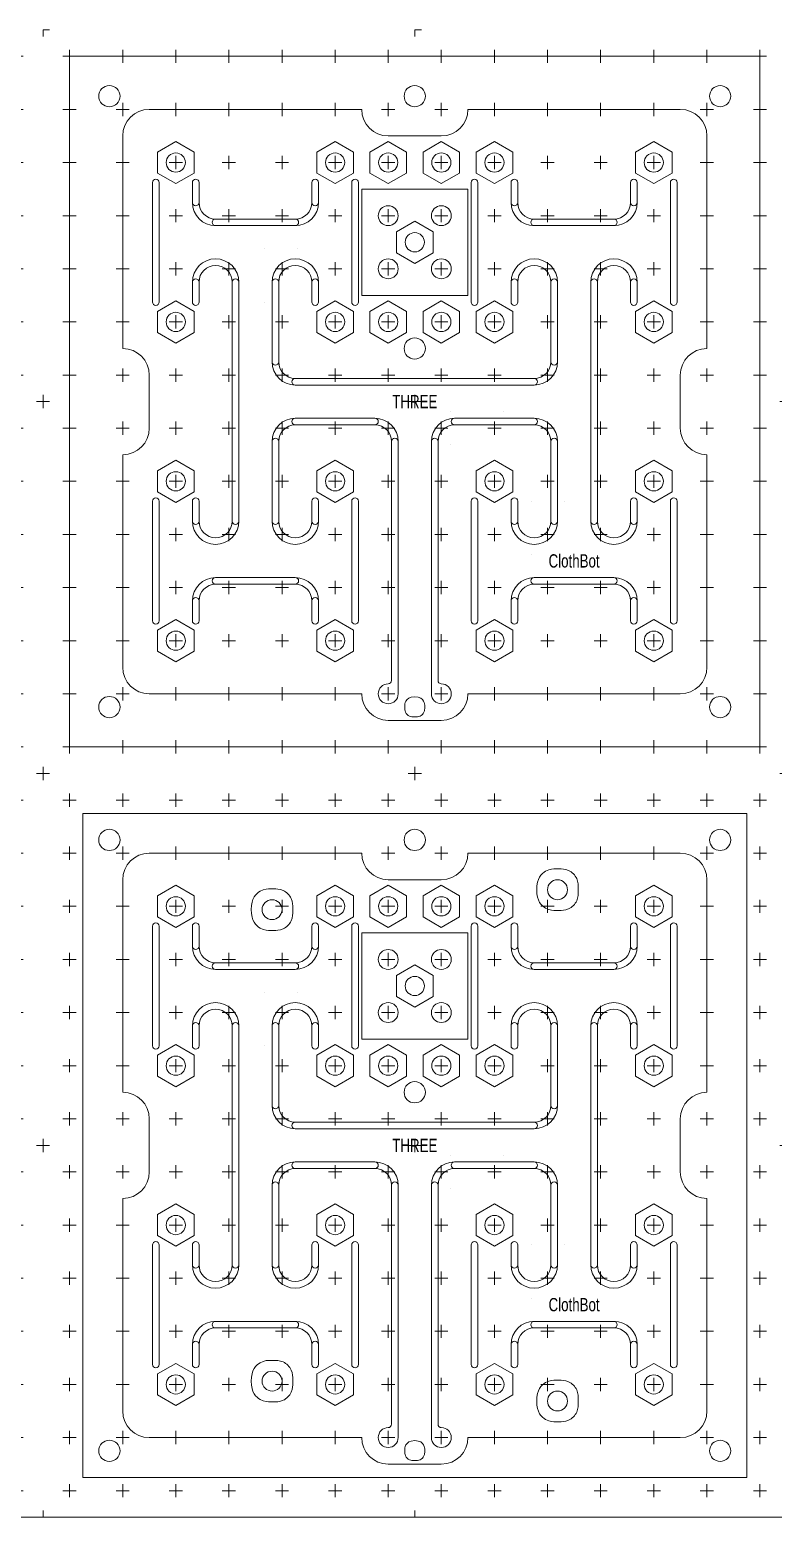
# Model space of a CAD drawing. Header units: millimetres. Extents: x 0 to 790, y 0 to 384.
# Drawn here: x 334 to 446, y 0 to 224 of the extents above; entities that cross this region are included whole.
import ezdxf

# ---------------------------------------------------------------- set-up
doc = ezdxf.new("R2010")
doc.units = ezdxf.units.MM
for name, color, linetype, lineweight, true_color in [('CuttingLines_0p003mm', 5, 'CONTINUOUS', 0, 0x0000ff), ('SafeOrange_P3_790mm_384mm', 30, 'CONTINUOUS', 0, 0xf6921e), ('VectorLines_Heavy_0p003mm', 1, 'CONTINUOUS', 0, 0xff0000), ('VectorLines_Light_0p003mm', 6, 'CONTINUOUS', 0, 0xff00ff), ('VectorLines_Medium_0p003mm', 3, 'CONTINUOUS', 0, 0x00ff00)]:
    doc.layers.add(name, color=color, linetype=linetype, lineweight=lineweight, true_color=true_color)
doc.styles.get("Standard").update_dxf_attribs({"font": 'txt', "width": 0.75})

# ---------------------------------------------------------------- blocks, each defined once
blk = doc.blocks.new('PlusGrid_104mm2_VL_H')
at = {"layer": 'VectorLines_Heavy_0p003mm'}
for p, q in [((-53, 52), (-51, 52)), ((-52, 53), (-52, 51)), ((-45, 52), (-43, 52)), ((-44, 53), (-44, 51)), ((-37, 52), (-35, 52)), ((-36, 53), (-36, 51)), ((-29, 52), (-27, 52)), ((-28, 53), (-28, 51)), ((-21, 52), (-19, 52)), ((-20, 53), (-20, 51)), ((-13, 52), (-11, 52)), ((-12, 53), (-12, 51)), ((-5, 52), (-3, 52)), ((-4, 53), (-4, 51)), ((3, 52), (5, 52)), ((4, 53), (4, 51)), ((11, 52), (13, 52)), ((12, 53), (12, 51)), ((19, 52), (21, 52)), ((20, 53), (20, 51)), ((27, 52), (29, 52)), ((28, 53), (28, 51)), ((35, 52), (37, 52)), ((36, 53), (36, 51)), ((43, 52), (45, 52)), ((44, 53), (44, 51)), ((51, 52), (53, 52)), ((52, 53), (52, 51)), ((-52, 45), (-52, 43)), ((-44, 45), (-44, 43)), ((-36, 45), (-36, 43)), ((-28, 45), (-28, 43)), ((-20, 45), (-20, 43)), ((-12, 45), (-12, 43)), ((-4, 45), (-4, 43)), ((4, 45), (4, 43)), ((12, 45), (12, 43)), ((20, 45), (20, 43)), ((28, 45), (28, 43)), ((36, 45), (36, 43)), ((44, 45), (44, 43)), ((52, 45), (52, 43)), ((-53, 44), (-51, 44)), ((-45, 44), (-43, 44)), ((-37, 44), (-35, 44)), ((-29, 44), (-27, 44)), ((-21, 44), (-19, 44)), ((-13, 44), (-11, 44)), ((-5, 44), (-3, 44)), ((3, 44), (5, 44)), ((11, 44), (13, 44)), ((19, 44), (21, 44)), ((27, 44), (29, 44)), ((35, 44), (37, 44)), ((43, 44), (45, 44)), ((51, 44), (53, 44)), ((-53, 36), (-51, 36)), ((-52, 37), (-52, 35)), ((-45, 36), (-43, 36)), ((-44, 37), (-44, 35)), ((-37, 36), (-35, 36)), ((-36, 37), (-36, 35)), ((-29, 36), (-27, 36)), ((-28, 37), (-28, 35)), ((-21, 36), (-19, 36)), ((-20, 37), (-20, 35)), ((-13, 36), (-11, 36)), ((-12, 37), (-12, 35)), ((-5, 36), (-3, 36)), ((-4, 37), (-4, 35)), ((3, 36), (5, 36)), ((4, 37), (4, 35)), ((11, 36), (13, 36)), ((12, 37), (12, 35)), ((19, 36), (21, 36)), ((20, 37), (20, 35)), ((27, 36), (29, 36)), ((28, 37), (28, 35)), ((35, 36), (37, 36)), ((36, 37), (36, 35)), ((43, 36), (45, 36)), ((44, 37), (44, 35)), ((51, 36), (53, 36)), ((52, 37), (52, 35)), ((-53, 28), (-51, 28)), ((-52, 29), (-52, 27)), ((-45, 28), (-43, 28)), ((-44, 29), (-44, 27)), ((-37, 28), (-35, 28)), ((-36, 29), (-36, 27)), ((-29, 28), (-27, 28)), ((-28, 29), (-28, 27)), ((-21, 28), (-19, 28)), ((-20, 29), (-20, 27)), ((-13, 28), (-11, 28)), ((-12, 29), (-12, 27)), ((-5, 28), (-3, 28)), ((-4, 29), (-4, 27)), ((3, 28), (5, 28)), ((4, 29), (4, 27)), ((11, 28), (13, 28)), ((12, 29), (12, 27)), ((19, 28), (21, 28)), ((20, 29), (20, 27)), ((27, 28), (29, 28)), ((28, 29), (28, 27)), ((35, 28), (37, 28)), ((36, 29), (36, 27)), ((43, 28), (45, 28)), ((44, 29), (44, 27)), ((51, 28), (53, 28)), ((52, 29), (52, 27)), ((-52, 21), (-52, 19)), ((-44, 21), (-44, 19)), ((-36, 21), (-36, 19)), ((-28, 21), (-28, 19)), ((-20, 21), (-20, 19)), ((-12, 21), (-12, 19)), ((-4, 21), (-4, 19)), ((4, 21), (4, 19)), ((12, 21), (12, 19)), ((20, 21), (20, 19)), ((28, 21), (28, 19)), ((36, 21), (36, 19)), ((44, 21), (44, 19)), ((52, 21), (52, 19)), ((-53, 20), (-51, 20)), ((-45, 20), (-43, 20)), ((-37, 20), (-35, 20)), ((-29, 20), (-27, 20)), ((-21, 20), (-19, 20)), ((-13, 20), (-11, 20)), ((-5, 20), (-3, 20)), ((3, 20), (5, 20)), ((11, 20), (13, 20)), ((19, 20), (21, 20)), ((27, 20), (29, 20)), ((35, 20), (37, 20)), ((43, 20), (45, 20)), ((51, 20), (53, 20)), ((-53, 12), (-51, 12)), ((-52, 13), (-52, 11)), ((-45, 12), (-43, 12)), ((-44, 13), (-44, 11)), ((-37, 12), (-35, 12)), ((-36, 13), (-36, 11)), ((-29, 12), (-27, 12)), ((-28, 13), (-28, 11)), ((-21, 12), (-19, 12)), ((-20, 13), (-20, 11)), ((-13, 12), (-11, 12)), ((-12, 13), (-12, 11)), ((-5, 12), (-3, 12)), ((-4, 13), (-4, 11)), ((3, 12), (5, 12)), ((4, 13), (4, 11)), ((11, 12), (13, 12)), ((12, 13), (12, 11)), ((19, 12), (21, 12)), ((20, 13), (20, 11)), ((27, 12), (29, 12)), ((28, 13), (28, 11)), ((35, 12), (37, 12)), ((36, 13), (36, 11)), ((43, 12), (45, 12)), ((44, 13), (44, 11)), ((51, 12), (53, 12)), ((52, 13), (52, 11)), ((-52, 5), (-52, 3)), ((-44, 5), (-44, 3)), ((-36, 5), (-36, 3)), ((-28, 5), (-28, 3)), ((-20, 5), (-20, 3)), ((-12, 5), (-12, 3)), ((-4, 5), (-4, 3)), ((4, 5), (4, 3)), ((12, 5), (12, 3)), ((20, 5), (20, 3)), ((28, 5), (28, 3)), ((36, 5), (36, 3)), ((44, 5), (44, 3)), ((52, 5), (52, 3)), ((-53, 4), (-51, 4)), ((-45, 4), (-43, 4)), ((-37, 4), (-35, 4)), ((-29, 4), (-27, 4)), ((-21, 4), (-19, 4)), ((-13, 4), (-11, 4)), ((-5, 4), (-3, 4)), ((3, 4), (5, 4)), ((11, 4), (13, 4)), ((19, 4), (21, 4)), ((27, 4), (29, 4)), ((35, 4), (37, 4)), ((43, 4), (45, 4)), ((51, 4), (53, 4)), ((-53, -4), (-51, -4)), ((-52, -3), (-52, -5)), ((-45, -4), (-43, -4)), ((-44, -3), (-44, -5)), ((-37, -4), (-35, -4)), ((-36, -3), (-36, -5)), ((-29, -4), (-27, -4)), ((-28, -3), (-28, -5)), ((-21, -4), (-19, -4)), ((-20, -3), (-20, -5)), ((-13, -4), (-11, -4)), ((-12, -3), (-12, -5)), ((-5, -4), (-3, -4)), ((-4, -3), (-4, -5)), ((3, -4), (5, -4)), ((4, -3), (4, -5)), ((11, -4), (13, -4)), ((12, -3), (12, -5)), ((19, -4), (21, -4)), ((20, -3), (20, -5)), ((27, -4), (29, -4)), ((28, -3), (28, -5)), ((35, -4), (37, -4)), ((36, -3), (36, -5)), ((43, -4), (45, -4)), ((44, -3), (44, -5)), ((51, -4), (53, -4)), ((52, -3), (52, -5)), ((-52, -11), (-52, -13)), ((-44, -11), (-44, -13)), ((-36, -11), (-36, -13)), ((-28, -11), (-28, -13)), ((-20, -11), (-20, -13)), ((-12, -11), (-12, -13)), ((-4, -11), (-4, -13)), ((4, -11), (4, -13)), ((12, -11), (12, -13)), ((20, -11), (20, -13)), ((28, -11), (28, -13)), ((36, -11), (36, -13)), ((44, -11), (44, -13)), ((52, -11), (52, -13)), ((-53, -12), (-51, -12)), ((-45, -12), (-43, -12)), ((-37, -12), (-35, -12)), ((-29, -12), (-27, -12)), ((-21, -12), (-19, -12)), ((-13, -12), (-11, -12)), ((-5, -12), (-3, -12)), ((3, -12), (5, -12)), ((11, -12), (13, -12)), ((19, -12), (21, -12)), ((27, -12), (29, -12)), ((35, -12), (37, -12)), ((43, -12), (45, -12)), ((51, -12), (53, -12)), ((-53, -20), (-51, -20)), ((-52, -19), (-52, -21)), ((-45, -20), (-43, -20)), ((-44, -19), (-44, -21)), ((-37, -20), (-35, -20)), ((-36, -19), (-36, -21)), ((-29, -20), (-27, -20)), ((-28, -19), (-28, -21)), ((-21, -20), (-19, -20)), ((-20, -19), (-20, -21)), ((-13, -20), (-11, -20)), ((-12, -19), (-12, -21)), ((-5, -20), (-3, -20)), ((-4, -19), (-4, -21)), ((3, -20), (5, -20)), ((4, -19), (4, -21)), ((11, -20), (13, -20)), ((12, -19), (12, -21)), ((19, -20), (21, -20)), ((20, -19), (20, -21)), ((27, -20), (29, -20)), ((28, -19), (28, -21)), ((35, -20), (37, -20)), ((36, -19), (36, -21)), ((43, -20), (45, -20)), ((44, -19), (44, -21)), ((51, -20), (53, -20)), ((52, -19), (52, -21)), ((-53, -28), (-51, -28)), ((-52, -27), (-52, -29)), ((-45, -28), (-43, -28)), ((-44, -27), (-44, -29)), ((-37, -28), (-35, -28)), ((-36, -27), (-36, -29)), ((-29, -28), (-27, -28)), ((-28, -27), (-28, -29)), ((-21, -28), (-19, -28)), ((-20, -27), (-20, -29)), ((-13, -28), (-11, -28)), ((-12, -27), (-12, -29)), ((-5, -28), (-3, -28)), ((-4, -27), (-4, -29)), ((3, -28), (5, -28)), ((4, -27), (4, -29)), ((11, -28), (13, -28)), ((12, -27), (12, -29)), ((19, -28), (21, -28)), ((20, -27), (20, -29)), ((27, -28), (29, -28)), ((28, -27), (28, -29)), ((35, -28), (37, -28)), ((36, -27), (36, -29)), ((43, -28), (45, -28)), ((44, -27), (44, -29)), ((51, -28), (53, -28)), ((52, -27), (52, -29)), ((-52, -35), (-52, -37)), ((-44, -35), (-44, -37)), ((-36, -35), (-36, -37)), ((-28, -35), (-28, -37)), ((-20, -35), (-20, -37)), ((-12, -35), (-12, -37)), ((-4, -35), (-4, -37)), ((4, -35), (4, -37)), ((12, -35), (12, -37)), ((20, -35), (20, -37)), ((28, -35), (28, -37)), ((36, -35), (36, -37)), ((44, -35), (44, -37)), ((52, -35), (52, -37)), ((-53, -36), (-51, -36)), ((-45, -36), (-43, -36)), ((-37, -36), (-35, -36)), ((-29, -36), (-27, -36)), ((-21, -36), (-19, -36)), ((-13, -36), (-11, -36)), ((-5, -36), (-3, -36)), ((3, -36), (5, -36)), ((11, -36), (13, -36)), ((19, -36), (21, -36)), ((27, -36), (29, -36)), ((35, -36), (37, -36)), ((43, -36), (45, -36)), ((51, -36), (53, -36)), ((-53, -44), (-51, -44)), ((-52, -43), (-52, -45)), ((-45, -44), (-43, -44)), ((-44, -43), (-44, -45)), ((-37, -44), (-35, -44)), ((-36, -43), (-36, -45)), ((-29, -44), (-27, -44)), ((-28, -43), (-28, -45)), ((-21, -44), (-19, -44)), ((-20, -43), (-20, -45)), ((-13, -44), (-11, -44)), ((-12, -43), (-12, -45)), ((-5, -44), (-3, -44)), ((-4, -43), (-4, -45)), ((3, -44), (5, -44)), ((4, -43), (4, -45)), ((11, -44), (13, -44)), ((12, -43), (12, -45)), ((19, -44), (21, -44)), ((20, -43), (20, -45)), ((27, -44), (29, -44)), ((28, -43), (28, -45)), ((35, -44), (37, -44)), ((36, -43), (36, -45)), ((43, -44), (45, -44)), ((44, -43), (44, -45)), ((51, -44), (53, -44)), ((52, -43), (52, -45)), ((-52, -51), (-52, -53)), ((-44, -51), (-44, -53)), ((-36, -51), (-36, -53)), ((-28, -51), (-28, -53)), ((-20, -51), (-20, -53)), ((-12, -51), (-12, -53)), ((-4, -51), (-4, -53)), ((4, -51), (4, -53)), ((12, -51), (12, -53)), ((20, -51), (20, -53)), ((28, -51), (28, -53)), ((36, -51), (36, -53)), ((44, -51), (44, -53)), ((52, -51), (52, -53)), ((-53, -52), (-51, -52)), ((-45, -52), (-43, -52)), ((-37, -52), (-35, -52)), ((-29, -52), (-27, -52)), ((-21, -52), (-19, -52)), ((-13, -52), (-11, -52)), ((-5, -52), (-3, -52)), ((3, -52), (5, -52)), ((11, -52), (13, -52)), ((19, -52), (21, -52)), ((27, -52), (29, -52)), ((35, -52), (37, -52)), ((43, -52), (45, -52)), ((51, -52), (53, -52))]:
    blk.add_line(p, q, dxfattribs=at)
at = {"layer": 'VectorLines_Light_0p003mm'}
for p, q in [((-56, 56), (-55, 56)), ((0, 56), (0, 55)), ((0, 56), (1, 56)), ((56, 56), (56, 55)), ((-56, 1), (-56, 0)), ((-56, 0), (-55, 0)), ((-1, 0), (1, 0)), ((0, 1), (0, -1)), ((55, 0), (56, 0)), ((56, 0), (56, -1)), ((-56, -55), (-56, -56)), ((0, -55), (0, -56)), ((55, -56), (56, -56)), ((-1, -56), (0, -56))]:
    blk.add_line(p, q, dxfattribs=at)
blk = doc.blocks.new('M3_NutHole_CL')
at = {"layer": 'CuttingLines_0p003mm'}
for p, q in [((0, 3.175426), (-2.75, 1.587713)), ((0, 3.175426), (2.75, 1.587713)), ((-2.75, 1.587713), (-2.75, -1.587713)), ((2.75, 1.587713), (2.75, -1.587713)), ((-2.75, -1.587713), (0, -3.175426)), ((2.75, -1.587713), (0, -3.175426))]:
    blk.add_line(p, q, dxfattribs=at)
blk = doc.blocks.new('FHC_Simple_VL_H_Top')
at = {"layer": 'VectorLines_Heavy_0p003mm'}
for centre, radius, start, end in [((-30, 30), 3.5, 180, 270), ((-30, 30), 2.5, 180, 270), ((-18, 30), 2.5, 270, 0), ((-18, 30), 3.5, 270, 0), ((18, 30), 3.5, 180, 270), ((18, 30), 2.5, 180, 270), ((30, 30), 2.5, 270, 0), ((30, 30), 3.5, 270, 0), ((-30, 18), 3.5, 90, 180), ((-30, 18), 2.5, 90, 180), ((-30, 18), 3.5, 0, 90), ((-30, 18), 2.5, 360, 90), ((-18, 18), 3.5, 90, 180), ((-18, 18), 2.5, 90, 180), ((-18, 18), 3.5, 0, 90), ((-18, 18), 2.5, 0, 90), ((18, 18), 3.5, 90, 180), ((18, 18), 2.5, 90, 180), ((18, 18), 3.5, 360, 90), ((18, 18), 2.5, 360, 90), ((30, 18), 3.5, 90, 180), ((30, 18), 2.5, 90, 180), ((30, 18), 3.5, 0, 90), ((30, 18), 2.5, 0, 90), ((-18, 6), 3.5, 180, 270), ((-18, 6), 2.5, 180, 270), ((18, 6), 2.5, 270, 360), ((18, 6), 3.5, 270, 360), ((-18, -6), 3.5, 90, 180), ((-18, -6), 2.5, 90, 180), ((-6, -6), 3.5, 0, 90), ((-6, -6), 2.5, 0, 90), ((6, -6), 3.5, 90, 180), ((6, -6), 2.5, 90, 180), ((18, -6), 3.5, 0, 90), ((18, -6), 2.5, 0, 90), ((-30, -18), 3.5, 180, 0), ((-30, -18), 2.5, 180, 0), ((-18, -18), 3.5, 180, 0), ((-18, -18), 2.5, 180, 0), ((18, -18), 3.5, 180, 0), ((18, -18), 2.5, 180, 0), ((30, -18), 3.5, 180, 0), ((30, -18), 2.5, 180, 0), ((-30, -30), 3.5, 90, 180), ((-18, -30), 3.5, 360, 90), ((18, -30), 3.5, 90, 180), ((30, -30), 3.5, 360, 90), ((-30, -30), 2.5, 90, 180), ((-18, -30), 2.5, 360, 90), ((18, -30), 2.5, 90, 180), ((30, -30), 2.5, 360, 90)]:
    blk.add_arc(centre, radius, start, end, dxfattribs=at)
blk = doc.blocks.new('Square_100mm2_CL')
at = {"layer": 'CuttingLines_0p003mm'}
for p, q in [((30, 0), (-70, 0)), ((-70, 0), (-70, -100)), ((30, -100), (30, 0)), ((-70, -100), (30, -100))]:
    blk.add_line(p, q, dxfattribs=at)
blk = doc.blocks.new('FHC_Simple_CL_Top')
at = {"layer": 'CuttingLines_0p003mm'}
for p, q in [((-40, 44), (-8, 44)), ((8, 44), (40, 44)), ((-44, 40), (-44, 8)), ((-4, 40), (4, 40)), ((44, 8), (44, 40)), ((-39.5, 33), (-39.5, 15)), ((-38.5, 33), (-38.5, 15)), ((-33.5, 30), (-33.5, 33)), ((-32.5, 30), (-32.5, 33)), ((-15.5, 33), (-15.5, 30)), ((-14.5, 33), (-14.5, 30)), ((-9.5, 33), (-9.5, 15)), ((-8.5, 33), (-8.5, 15)), ((8.5, 33), (8.5, 15)), ((9.5, 33), (9.5, 15)), ((14.5, 30), (14.5, 33)), ((15.5, 30), (15.5, 33)), ((32.5, 33), (32.5, 30)), ((33.5, 33), (33.5, 30)), ((38.5, 33), (38.5, 15)), ((39.5, 33), (39.5, 15)), ((-18, 27.5), (-30, 27.5)), ((18, 27.5), (30, 27.5)), ((-18, 26.5), (-30, 26.5)), ((18, 26.5), (30, 26.5)), ((-33.5, 18), (-33.5, 15)), ((-32.5, 18), (-32.5, 15)), ((-27.5, -18), (-27.5, 18)), ((-26.5, -18), (-26.5, 18)), ((-21.5, 6), (-21.5, 18)), ((-20.5, 6), (-20.5, 18)), ((-15.5, 18), (-15.5, 15)), ((-14.5, 18), (-14.5, 15)), ((14.5, 18), (14.5, 15)), ((15.5, 18), (15.5, 15)), ((20.5, 6), (20.5, 18)), ((21.5, 6), (21.5, 18)), ((26.5, 18), (26.5, -18)), ((27.5, 18), (27.5, -18)), ((32.5, 18), (32.5, 15)), ((33.5, 18), (33.5, 15)), ((-40, 4), (-40, -4)), ((-18, 3.5), (18, 3.5)), ((-18, 2.5), (18, 2.5)), ((40, 4), (40, -4)), ((-18, -2.5), (-6, -2.5)), ((-18, -3.5), (-6, -3.5)), ((6, -2.5), (18, -2.5)), ((6, -3.5), (18, -3.5)), ((-21.5, -18), (-21.5, -6)), ((-20.5, -18), (-20.5, -6)), ((-3.5, -6), (-3.5, -42)), ((-2.5, -6), (-2.5, -44)), ((2.5, -6), (2.5, -44)), ((3.5, -6), (3.5, -42)), ((20.5, -6), (20.5, -18)), ((21.5, -6), (21.5, -18)), ((-44, -8), (-44, -40)), ((44, -40), (44, -8)), ((-39.5, -15), (-39.5, -33)), ((-38.5, -15), (-38.5, -33)), ((-33.5, -15), (-33.5, -18)), ((-32.5, -15), (-32.5, -18)), ((-15.5, -15), (-15.5, -18)), ((-14.5, -15), (-14.5, -18)), ((-9.5, -15), (-9.5, -33)), ((-8.5, -15), (-8.5, -33)), ((8.5, -15), (8.5, -33)), ((9.5, -15), (9.5, -33)), ((14.5, -15), (14.5, -18)), ((15.5, -15), (15.5, -18)), ((32.5, -15), (32.5, -18)), ((33.5, -15), (33.5, -18)), ((38.5, -15), (38.5, -33)), ((39.5, -15), (39.5, -33)), ((-18, -26.5), (-30, -26.5)), ((18, -26.5), (30, -26.5)), ((-18, -27.5), (-30, -27.5)), ((18, -27.5), (30, -27.5)), ((-33.5, -33), (-33.5, -30)), ((-32.5, -33), (-32.5, -30)), ((-15.5, -33), (-15.5, -30)), ((-14.5, -33), (-14.5, -30)), ((14.5, -30), (14.5, -33)), ((15.5, -30), (15.5, -33)), ((32.5, -30), (32.5, -33)), ((33.5, -30), (33.5, -33)), ((-4, -42.5), (-4, -42.5)), ((4, -42.5), (4, -42.5)), ((-40, -44), (-8, -44)), ((8, -44), (40, -44)), ((4, -48), (-4, -48))]:
    blk.add_line(p, q, dxfattribs=at)
for centre in [(-36, 36), (-12, 36), (12, 36), (36, 36), (-36, 12), (-12, 12), (12, 12), (36, 12), (-36, -12), (-12, -12), (12, -12), (36, -12), (-36, -36), (-12, -36), (12, -36), (36, -36)]:
    blk.add_circle(centre, 1.45, dxfattribs=at)
for centre, radius, start, end in [((-40, 40), 4, 90, 180), ((-4, 44), 4, 180, 270), ((4, 44), 4, 270, 0), ((40, 40), 4, 0, 90), ((-39, 33), 0.5, 0, 180), ((-33, 33), 0.5, 0, 180), ((-15, 33), 0.5, 0, 180), ((-9, 33), 0.5, 0, 180), ((9, 33), 0.5, 0, 180), ((15, 33), 0.5, 0, 180), ((33, 33), 0.5, 0, 180), ((39, 33), 0.5, 0, 180), ((-33, 30), 0.5, 180, 0), ((-15, 30), 0.5, 180, 0), ((15, 30), 0.5, 180, 0), ((33, 30), 0.5, 180, 0), ((-30, 27), 0.5, 90, 270), ((-18, 27), 0.5, 270, 90), ((18, 27), 0.5, 90, 270), ((30, 27), 0.5, 270, 90), ((-33, 18), 0.5, 0, 180), ((-27, 18), 0.5, 0, 180), ((-21, 18), 0.5, 0, 180), ((-15, 18), 0.5, 0, 180), ((15, 18), 0.5, 0, 180), ((21, 18), 0.5, 0, 180), ((27, 18), 0.5, 0, 180), ((33, 18), 0.5, 0, 180), ((-39, 15), 0.5, 180, 0), ((-33, 15), 0.5, 180, 0), ((-15, 15), 0.5, 180, 0), ((-9, 15), 0.5, 180, 0), ((9, 15), 0.5, 180, 0), ((15, 15), 0.5, 180, 0), ((33, 15), 0.5, 180, 360), ((39, 15), 0.5, 180, 0), ((-44, 4), 4, 0, 90), ((44, 4), 4, 90, 180), ((-21, 6), 0.5, 180, 0), ((21, 6), 0.5, 180, 0), ((-18, 3), 0.5, 90, 270), ((18, 3), 0.5, 270, 90), ((-44, -4), 4, 270, 0), ((-18, -3), 0.5, 90, 270), ((-6, -3), 0.5, 270, 90), ((6, -3), 0.5, 90, 270), ((18, -3), 0.5, 270, 90), ((44, -4), 4, 180, 270), ((-21, -6), 0.5, 0, 180), ((-3, -6), 0.5, 0, 180), ((3, -6), 0.5, 360, 180), ((21, -6), 0.5, 0, 180), ((-39, -15), 0.5, 0, 180), ((-33, -15), 0.5, 0, 180), ((-15, -15), 0.5, 360, 180), ((-9, -15), 0.5, 360, 180), ((9, -15), 0.5, 0, 180), ((15, -15), 0.5, 0, 180), ((33, -15), 0.5, 360, 180), ((39, -15), 0.5, 360, 180), ((-33, -18), 0.5, 180, 0), ((-27, -18), 0.5, 180, 0), ((-21, -18), 0.5, 180, 0), ((-15, -18), 0.5, 180, 0), ((15, -18), 0.5, 180, 0), ((21, -18), 0.5, 180, 0), ((27, -18), 0.5, 180, 0), ((33, -18), 0.5, 180, 0), ((-30, -27), 0.5, 90, 270), ((-18, -27), 0.5, 270, 90), ((18, -27), 0.5, 90, 270), ((30, -27), 0.5, 270, 90), ((-33, -30), 0.5, 0, 180), ((-15, -30), 0.5, 360, 180), ((15, -30), 0.5, 0, 180), ((33, -30), 0.5, 0, 180), ((-39, -33), 0.5, 180, 0), ((-33, -33), 0.5, 180, 0), ((-15, -33), 0.5, 180, 360), ((-9, -33), 0.5, 180, 0), ((9, -33), 0.5, 180, 0), ((15, -33), 0.5, 180, 0), ((33, -33), 0.5, 180, 0), ((39, -33), 0.5, 180, 0), ((-40, -40), 4, 180, 270), ((40, -40), 4, 270, 0), ((-4, -44), 1.5, 90, 0), ((-4, -42), 0.5, 270, 360), ((4, -44), 1.5, 180, 90), ((4, -42), 0.5, 180, 270), ((-4, -44), 4, 180, 270), ((4, -44), 4, 270, 0)]:
    blk.add_arc(centre, radius, start, end, dxfattribs=at)
for centre in [(21.5, 38.5), (-21.5, 35.5), (-21.5, -35.5), (21.5, -38.5)]:
    blk.add_ellipse(centre, major_axis=(-1.5, 0), ratio=1, dxfattribs=at)
for points in [[(18.3754, 38.4997), (18.3754, 40.2253), (19.7748, 41.6247), (21.5004, 41.6247), (21.5004, 41.6247), (23.226, 41.6247), (24.6254, 40.2253), (24.6254, 38.4997), (24.6254, 38.4997), (24.6254, 36.7741), (23.226, 35.3747), (21.5004, 35.3747), (21.5004, 35.3747), (19.7748, 35.3747), (18.3754, 36.7741), (18.3754, 38.4997)], [(-24.6246, 35.4997), (-24.6246, 37.2253), (-23.2252, 38.6247), (-21.4996, 38.6247), (-21.4996, 38.6247), (-19.774, 38.6247), (-18.3746, 37.2253), (-18.3746, 35.4997), (-18.3746, 35.4997), (-18.3746, 33.7741), (-19.774, 32.3747), (-21.4996, 32.3747), (-21.4996, 32.3747), (-23.2252, 32.3747), (-24.6246, 33.7741), (-24.6246, 35.4997)], [(-22.6003, 23), (-22.6003, 23), (-22.6003, 23), (-22.6003, 23)], [(-22.6003, 23), (-22.6003, 23), (-22.6003, 23), (-22.6003, 23)], [(-17.6003, 23), (-17.6003, 23), (-17.6003, 23), (-17.6003, 23)], [(-22.6003, 15), (-22.6003, 15), (-22.6003, 15), (-22.6003, 15)], [(5.3996, -1.5), (5.3996, -1.5), (5.3996, -1.5), (5.3996, -1.5)], [(5.3996, -1.5), (5.3996, -1.5), (5.3996, -1.5), (5.3996, -1.5)], [(13.3996, -1.5), (13.3996, -1.5), (13.3996, -1.5), (13.3996, -1.5)], [(5.3996, -6.5), (5.3996, -6.5), (5.3996, -6.5), (5.3996, -6.5)], [(17.5995, -14.9999), (17.5995, -14.9999), (17.5995, -14.9999), (17.5995, -14.9999)], [(17.5995, -14.9999), (17.5995, -14.9999), (17.5995, -14.9999), (17.5995, -14.9999)], [(22.5996, -15), (22.5996, -15), (22.5996, -15), (22.5996, -15)], [(17.5995, -23), (17.5995, -23), (17.5995, -23), (17.5995, -23)], [(-24.6246, -35.5003), (-24.6246, -33.7747), (-23.2252, -32.3753), (-21.4996, -32.3753), (-21.4996, -32.3753), (-19.774, -32.3753), (-18.3746, -33.7747), (-18.3746, -35.5003), (-18.3746, -35.5003), (-18.3746, -37.2259), (-19.774, -38.6253), (-21.4996, -38.6253), (-21.4996, -38.6253), (-23.2252, -38.6253), (-24.6246, -37.2259), (-24.6246, -35.5003)], [(18.3754, -38.5003), (18.3754, -36.7747), (19.7748, -35.3753), (21.5004, -35.3753), (21.5004, -35.3753), (23.226, -35.3753), (24.6254, -36.7747), (24.6254, -38.5003), (24.6254, -38.5003), (24.6254, -40.2259), (23.226, -41.6253), (21.5004, -41.6253), (21.5004, -41.6253), (19.7748, -41.6253), (18.3754, -40.2259), (18.3754, -38.5003)], [(0, -44.4617), (-0.8284, -44.4617), (-1.4999, -45.1333), (-1.4999, -45.9617), (-1.4999, -45.9617), (-1.5, -46.7902), (-0.8284, -47.4617), (0, -47.4617), (0, -47.4617), (0.8284, -47.4618), (1.4999, -46.7902), (1.4999, -45.9618), (1.4999, -45.9618), (1.5, -45.1333), (0.8284, -44.4618), (0, -44.4618)]]:
    blk.add_open_spline(points, degree=3, dxfattribs=at)
for p in [(-36, 36), (-12, 36), (12, 36), (36, 36), (-36, 12), (-12, 12), (12, 12), (36, 12), (-36, -12), (-12, -12), (12, -12), (36, -12), (-36, -36), (-12, -36), (12, -36), (36, -36)]:
    blk.add_blockref('M3_NutHole_CL', p, dxfattribs=at)
blk = doc.blocks.new('Square_104mm2_CL')
at = {"layer": 'CuttingLines_0p003mm'}
for p, q in [((-52, 52), (-52, -52)), ((52, 52), (-52, 52)), ((52, -52), (52, 52)), ((-52, -52), (52, -52))]:
    blk.add_line(p, q, dxfattribs=at)

msp = doc.modelspace()

# ---------------------------------------------------------------- linework, layer by layer
at = {"layer": 'CuttingLines_0p003mm'}
for p, q in [((352, 212), (384, 212)), ((400, 212), (432, 212)), ((348, 208), (348, 176)), ((388, 208), (396, 208)), ((436, 176), (436, 208)), ((352.5, 201), (352.5, 183)), ((353.5, 201), (353.5, 183)), ((358.5, 198), (358.5, 201)), ((359.5, 198), (359.5, 201)), ((376.5, 201), (376.5, 198)), ((377.5, 201), (377.5, 198)), ((382.5, 201), (382.5, 183)), ((383.5, 201), (383.5, 183)), ((384, 200), (400, 200)), ((384, 184), (384, 200)), ((400, 200), (400, 184)), ((400.5, 201), (400.5, 183)), ((401.5, 201), (401.5, 183)), ((406.5, 198), (406.5, 201)), ((407.5, 198), (407.5, 201)), ((424.5, 201), (424.5, 198)), ((425.5, 201), (425.5, 198)), ((430.5, 201), (430.5, 183)), ((431.5, 201), (431.5, 183)), ((374, 195.5), (362, 195.5)), ((410, 195.5), (422, 195.5)), ((374, 194.5), (362, 194.5)), ((410, 194.5), (422, 194.5)), ((358.5, 186), (358.5, 183)), ((359.5, 186), (359.5, 183)), ((364.5, 150), (364.5, 186)), ((365.5, 150), (365.5, 186)), ((370.5, 174), (370.5, 186)), ((371.5, 174), (371.5, 186)), ((376.5, 186), (376.5, 183)), ((377.5, 186), (377.5, 183)), ((406.5, 186), (406.5, 183)), ((407.5, 186), (407.5, 183)), ((412.5, 174), (412.5, 186)), ((413.5, 174), (413.5, 186)), ((418.5, 186), (418.5, 150)), ((419.5, 186), (419.5, 150)), ((424.5, 186), (424.5, 183)), ((425.5, 186), (425.5, 183)), ((400, 184), (384, 184)), ((352, 172), (352, 164)), ((374, 171.5), (410, 171.5)), ((374, 170.5), (410, 170.5)), ((432, 172), (432, 164)), ((374, 165.5), (386, 165.5)), ((374, 164.5), (386, 164.5)), ((398, 165.5), (410, 165.5)), ((398, 164.5), (410, 164.5)), ((370.5, 150), (370.5, 162)), ((371.5, 150), (371.5, 162)), ((388.5, 162), (388.5, 126)), ((389.5, 162), (389.5, 124)), ((394.5, 162), (394.5, 124)), ((395.5, 162), (395.5, 126)), ((412.5, 162), (412.5, 150)), ((413.5, 162), (413.5, 150)), ((348, 160), (348, 128)), ((436, 128), (436, 160)), ((352.5, 153), (352.5, 135)), ((353.5, 153), (353.5, 135)), ((358.5, 153), (358.5, 150)), ((359.5, 153), (359.5, 150)), ((376.5, 153), (376.5, 150)), ((377.5, 153), (377.5, 150)), ((382.5, 153), (382.5, 135)), ((383.5, 153), (383.5, 135)), ((400.5, 153), (400.5, 135)), ((401.5, 153), (401.5, 135)), ((406.5, 153), (406.5, 150)), ((407.5, 153), (407.5, 150)), ((424.5, 153), (424.5, 150)), ((425.5, 153), (425.5, 150)), ((430.5, 153), (430.5, 135)), ((431.5, 153), (431.5, 135)), ((374, 141.5), (362, 141.5)), ((410, 141.5), (422, 141.5)), ((374, 140.5), (362, 140.5)), ((410, 140.5), (422, 140.5)), ((358.5, 135), (358.5, 138)), ((359.5, 135), (359.5, 138)), ((376.5, 135), (376.5, 138)), ((377.5, 135), (377.5, 138)), ((406.5, 138), (406.5, 135)), ((407.5, 138), (407.5, 135)), ((424.5, 138), (424.5, 135)), ((425.5, 138), (425.5, 135)), ((388, 125.5), (388, 125.5)), ((396, 125.5), (396, 125.5)), ((352, 124), (384, 124)), ((400, 124), (432, 124)), ((396, 120), (388, 120)), ((384, 88), (400, 88)), ((384, 72), (384, 88)), ((400, 88), (400, 72)), ((400, 72), (384, 72))]:
    msp.add_line(p, q, dxfattribs=at)
for centre, radius in [((346, 214), 1.6), ((392, 214), 1.6), ((438, 214), 1.6), ((356, 204), 1.45), ((380, 204), 1.45), ((388, 204), 1.45), ((396, 204), 1.45), ((404, 204), 1.45), ((428, 204), 1.45), ((388, 196), 1.5), ((396, 196), 1.5), ((392, 192), 1.45), ((388, 188), 1.5), ((396, 188), 1.5), ((356, 180), 1.45), ((380, 180), 1.45), ((388, 180), 1.45), ((396, 180), 1.45), ((404, 180), 1.45), ((428, 180), 1.45), ((392, 176), 1.6), ((356, 156), 1.45), ((380, 156), 1.45), ((404, 156), 1.45), ((428, 156), 1.45), ((356, 132), 1.45), ((380, 132), 1.45), ((404, 132), 1.45), ((428, 132), 1.45), ((346, 122), 1.6), ((438, 122), 1.6), ((346, 102), 1.6), ((392, 102), 1.6), ((438, 102), 1.6), ((388, 92), 1.45), ((396, 92), 1.45), ((388, 84), 1.5), ((396, 84), 1.5), ((392, 80), 1.45), ((388, 76), 1.5), ((396, 76), 1.5), ((388, 68), 1.45), ((396, 68), 1.45), ((392, 64), 1.6), ((346, 10), 1.6), ((438, 10), 1.6)]:
    msp.add_circle(centre, radius, dxfattribs=at)
for centre, radius, start, end in [((352, 208), 4, 90, 180), ((388, 212), 4, 180, 270), ((396, 212), 4, 270, 0), ((432, 208), 4, 0, 90), ((353, 201), 0.5, 0, 180), ((359, 201), 0.5, 0, 180), ((377, 201), 0.5, 0, 180), ((383, 201), 0.5, 0, 180), ((401, 201), 0.5, 0, 180), ((407, 201), 0.5, 0, 180), ((425, 201), 0.5, 0, 180), ((431, 201), 0.5, 0, 180), ((359, 198), 0.5, 180, 0), ((377, 198), 0.5, 180, 0), ((407, 198), 0.5, 180, 0), ((425, 198), 0.5, 180, 0), ((362, 195), 0.5, 90, 270), ((374, 195), 0.5, 270, 90), ((410, 195), 0.5, 90, 270), ((422, 195), 0.5, 270, 90), ((359, 186), 0.5, 0, 180), ((365, 186), 0.5, 0, 180), ((371, 186), 0.5, 0, 180), ((377, 186), 0.5, 0, 180), ((407, 186), 0.5, 0, 180), ((413, 186), 0.5, 0, 180), ((419, 186), 0.5, 0, 180), ((425, 186), 0.5, 0, 180), ((353, 183), 0.5, 180, 0), ((359, 183), 0.5, 180, 0), ((377, 183), 0.5, 180, 0), ((383, 183), 0.5, 180, 0), ((401, 183), 0.5, 180, 0), ((407, 183), 0.5, 180, 0), ((425, 183), 0.5, 180, 360), ((431, 183), 0.5, 180, 0), ((348, 172), 4, 0, 90), ((436, 172), 4, 90, 180), ((371, 174), 0.5, 180, 0), ((413, 174), 0.5, 180, 0), ((374, 171), 0.5, 90, 270), ((410, 171), 0.5, 270, 90), ((348, 164), 4, 270, 0), ((374, 165), 0.5, 90, 270), ((386, 165), 0.5, 270, 90), ((398, 165), 0.5, 90, 270), ((410, 165), 0.5, 270, 90), ((436, 164), 4, 180, 270), ((371, 162), 0.5, 0, 180), ((389, 162), 0.5, 0, 180), ((395, 162), 0.5, 360, 180), ((413, 162), 0.5, 0, 180), ((353, 153), 0.5, 0, 180), ((359, 153), 0.5, 0, 180), ((377, 153), 0.5, 360, 180), ((383, 153), 0.5, 360, 180), ((401, 153), 0.5, 0, 180), ((407, 153), 0.5, 0, 180), ((425, 153), 0.5, 360, 180), ((431, 153), 0.5, 360, 180), ((359, 150), 0.5, 180, 0), ((365, 150), 0.5, 180, 0), ((371, 150), 0.5, 180, 0), ((377, 150), 0.5, 180, 0), ((407, 150), 0.5, 180, 0), ((413, 150), 0.5, 180, 0), ((419, 150), 0.5, 180, 0), ((425, 150), 0.5, 180, 0), ((362, 141), 0.5, 90, 270), ((374, 141), 0.5, 270, 90), ((410, 141), 0.5, 90, 270), ((422, 141), 0.5, 270, 90), ((359, 138), 0.5, 0, 180), ((377, 138), 0.5, 360, 180), ((407, 138), 0.5, 0, 180), ((425, 138), 0.5, 0, 180), ((353, 135), 0.5, 180, 0), ((359, 135), 0.5, 180, 0), ((377, 135), 0.5, 180, 360), ((383, 135), 0.5, 180, 0), ((401, 135), 0.5, 180, 0), ((407, 135), 0.5, 180, 0), ((425, 135), 0.5, 180, 0), ((431, 135), 0.5, 180, 0), ((352, 128), 4, 180, 270), ((432, 128), 4, 270, 0), ((388, 124), 1.5, 90, 0), ((388, 126), 0.5, 270, 360), ((396, 124), 1.5, 180, 90), ((396, 126), 0.5, 180, 270), ((388, 124), 4, 180, 270), ((396, 124), 4, 270, 0)]:
    msp.add_arc(centre, radius, start, end, dxfattribs=at)
for points in [[(369.3997, 191), (369.3997, 191), (369.3997, 191), (369.3997, 191)], [(369.3997, 191), (369.3997, 191), (369.3997, 191), (369.3997, 191)], [(374.3997, 191), (374.3997, 191), (374.3997, 191), (374.3997, 191)], [(369.3997, 183), (369.3997, 183), (369.3997, 183), (369.3997, 183)], [(397.3996, 166.5), (397.3996, 166.5), (397.3996, 166.5), (397.3996, 166.5)], [(397.3996, 166.5), (397.3996, 166.5), (397.3996, 166.5), (397.3996, 166.5)], [(405.3996, 166.5), (405.3996, 166.5), (405.3996, 166.5), (405.3996, 166.5)], [(397.3996, 161.5), (397.3996, 161.5), (397.3996, 161.5), (397.3996, 161.5)], [(409.5995, 153.0001), (409.5995, 153.0001), (409.5995, 153.0001), (409.5995, 153.0001)], [(409.5995, 153.0001), (409.5995, 153.0001), (409.5995, 153.0001), (409.5995, 153.0001)], [(414.5996, 153), (414.5996, 153), (414.5996, 153), (414.5996, 153)], [(409.5995, 145), (409.5995, 145), (409.5995, 145), (409.5995, 145)], [(392, 123.5383), (391.1716, 123.5383), (390.5001, 122.8667), (390.5001, 122.0383), (390.5001, 122.0383), (390.5, 121.2098), (391.1716, 120.5383), (392, 120.5383), (392, 120.5383), (392.8284, 120.5382), (393.4999, 121.2098), (393.4999, 122.0382), (393.4999, 122.0382), (393.5, 122.8667), (392.8284, 123.5382), (392, 123.5382)]]:
    msp.add_open_spline(points, degree=3, dxfattribs=at)
at = {"layer": 'SafeOrange_P3_790mm_384mm'}
msp.add_line((0, 0), (790, 0), dxfattribs=at)

# ---------------------------------------------------------------- block references
at = {"layer": 'CuttingLines_0p003mm'}
for name, p in [('Square_104mm2_CL', (392, 168)), ('M3_NutHole_CL', (356, 204)), ('M3_NutHole_CL', (380, 204)), ('M3_NutHole_CL', (388, 204)), ('M3_NutHole_CL', (396, 204)), ('M3_NutHole_CL', (404, 204)), ('M3_NutHole_CL', (428, 204)), ('M3_NutHole_CL', (392, 192)), ('M3_NutHole_CL', (356, 180)), ('M3_NutHole_CL', (380, 180)), ('M3_NutHole_CL', (388, 180)), ('M3_NutHole_CL', (396, 180)), ('M3_NutHole_CL', (404, 180)), ('M3_NutHole_CL', (428, 180)), ('M3_NutHole_CL', (356, 156)), ('M3_NutHole_CL', (380, 156)), ('M3_NutHole_CL', (404, 156)), ('M3_NutHole_CL', (428, 156)), ('M3_NutHole_CL', (356, 132)), ('M3_NutHole_CL', (380, 132)), ('M3_NutHole_CL', (404, 132)), ('M3_NutHole_CL', (428, 132)), ('Square_100mm2_CL', (412, 106)), ('FHC_Simple_CL_Top', (392, 56)), ('M3_NutHole_CL', (388, 92)), ('M3_NutHole_CL', (396, 92)), ('M3_NutHole_CL', (392, 80)), ('M3_NutHole_CL', (388, 68)), ('M3_NutHole_CL', (396, 68))]:
    msp.add_blockref(name, p, dxfattribs=at)
at = {"layer": 'VectorLines_Heavy_0p003mm'}
for name, p in [('PlusGrid_104mm2_VL_H', (280, 168)), ('PlusGrid_104mm2_VL_H', (392, 168)), ('FHC_Simple_VL_H_Top', (392, 168)), ('PlusGrid_104mm2_VL_H', (280, 56)), ('PlusGrid_104mm2_VL_H', (392, 56)), ('FHC_Simple_VL_H_Top', (392, 56))]:
    msp.add_blockref(name, p, dxfattribs=at)

# ---------------------------------------------------------------- texts
at = {"layer": 'VectorLines_Medium_0p003mm', "char_height": 2, "width": 100, "attachment_point": 5}
for s, insert in [('THREE', (392, 168)), ('ClothBot', (416, 144)), ('THREE', (392, 56)), ('ClothBot', (416, 32))]:
    msp.add_mtext(s, dxfattribs=dict(at, insert=insert))

doc.saveas('drawing.dxf')
